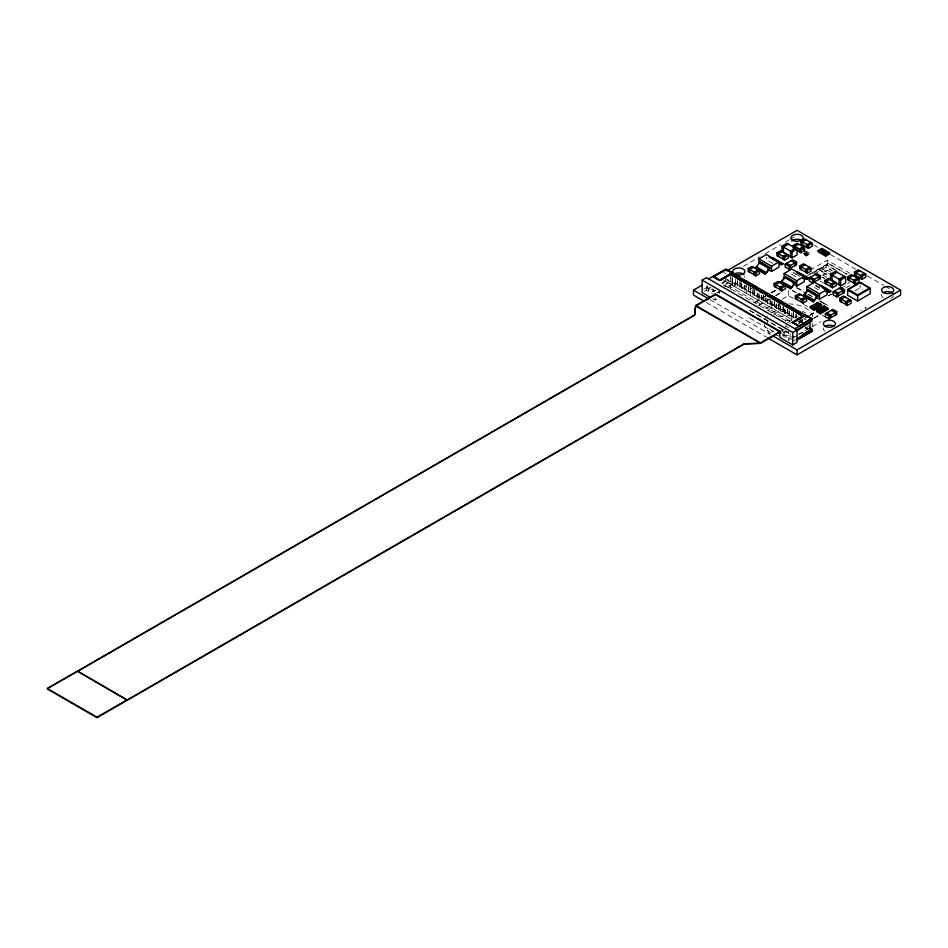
<?xml version="1.0" encoding="UTF-8"?>
<svg xmlns="http://www.w3.org/2000/svg" width="948" height="948" viewBox="0 0 948 948"><rect width="100%" height="100%" fill="white"/><g stroke="black" fill="none" stroke-linecap="round" stroke-linejoin="round"><path stroke-width="0.71" stroke-dasharray="4.74 3.56" d="M785.833 330.71L784.103 332.701L781.567 331.231M703.724 289.176L708.843 286.225M743.362 266.305L759.976 256.707M765.095 253.756L780.429 244.892M785.548 241.941L789.376 239.726M790.656 238.991L794.495 236.775M704.293 291.344L706.45 290.1L712.41 293.548M711.036 287.706L708.606 289.104L708.606 291.344L712.92 288.856M722.115 283.049L725.647 281.011L732.117 284.744L732.117 274.114M721.831 283.464L725.647 281.26L735.79 287.114L735.79 276.484M715.313 290.218L712.92 291.593L712.92 288.939M707.528 285.822L707.528 288.488L713.346 291.842L715.787 290.444M724.308 285.526L730.387 282.006L730.387 274.031M717.233 292.6L719.39 291.344L719.39 293.844M727.78 286.509L734.487 282.634L795.396 317.793M717.47 292.956L719.864 291.569M732.117 284.744L731.903 276.899M728.017 287.86L730.173 286.616L789.814 321.052M734.487 282.634L734.487 286.616L730.173 289.104L730.173 281.141L723.703 284.874L788.428 322.237M735.565 279.269L735.79 287.114M712.718 298.715L715.076 300.066L718.311 298.205M735.565 287.244L740.104 289.602L740.104 278.973M739.878 281.757L740.104 289.602M739.878 289.733L744.417 292.091L744.417 285.455M804.129 253.709L806.286 254.953L809.521 253.092L809.521 254.088L806.286 255.948L800.242 252.464M805.847 255.699L809.094 253.839M744.204 285.573L744.417 292.091M744.204 292.221L748.73 294.591L748.73 283.962M748.517 286.746L748.73 294.591M748.517 294.709L753.044 297.079L753.044 290.432M752.831 290.562L753.044 297.079M752.831 297.198L757.357 299.568L757.357 292.932M757.144 293.05L757.357 299.568M754.655 302.187L764.68 296.404M770.949 292.79L774.706 290.621M809.995 270.18L827.249 260.214L849.906 273.285M754.655 302.436L765.937 295.93M770.949 293.039L775.95 290.147M755.201 302.376L765.439 296.463M771.838 292.766L775.677 290.55M757.144 299.698L761.671 302.057L761.671 295.421M761.457 295.539L761.671 302.057M809.355 274.351L828.386 263.354L847.062 274.138M806.819 276.058L828.386 263.603L847.062 274.387M818.835 269.552L824.132 272.609L818.835 269.552L820.992 268.308L826.289 271.365L820.992 268.308M812.46 273.735L827.249 265.191L827.249 260.214M758.412 305.505L769.693 298.987M775.95 295.373L780.962 292.482M759.04 305.386L769.278 299.473M775.677 295.788L780.797 292.825M761.457 302.187L765.984 304.557L765.984 297.909M814.628 273.984L826.395 267.182L831.432 270.097M765.771 298.028L765.984 304.557M826.751 277.361L822.935 275.157L822.935 272.668L824.132 272.112M765.771 304.675L770.297 307.045L770.297 300.398M822.935 275.157L827.367 272.74L827.367 270.239L824.013 272.04M765.937 308.633L774.706 303.573M782.219 299.236L788.475 295.622L793.488 298.513M770.084 299.201L770.297 307.045M770.084 307.164L774.611 309.534L774.611 298.904M774.398 301.689L774.611 309.534M774.398 309.652L778.924 312.022L778.924 301.393M778.711 304.178L778.924 312.022M778.711 312.153L783.249 314.511L783.249 303.881M783.024 306.666L783.249 314.511M783.024 314.641L787.563 317.011L787.563 306.382M787.338 309.155L787.563 317.011M847.595 283.345L850.06 281.923M787.338 317.13L791.876 319.5L791.876 312.852M841.172 288.18L845.533 285.668M828.564 295.634L831.088 294.188M828.564 295.883L832.344 293.702M845.889 287.955L851.399 284.767M791.876 319.5L791.663 312.982M787.705 322.652L793.82 319.121M779.789 331.208L783.024 329.335M781.768 331.065L784.292 329.608M798.5 321.716L803.513 318.824M804.769 318.101L808.525 315.933M809.77 315.21L815.363 311.987M798.5 321.964L808.525 316.182M809.77 315.459L814.782 312.567M798.666 323.292L805.978 319.073M855.084 290.811L860.132 287.896L862.656 289.353M781.946 336.185L784.103 334.94L784.103 329.963M814.083 317.959L819.202 314.997M813.538 318.516L819.795 314.902M797.244 335.391L788.475 340.451L788.475 332.985L749.655 310.565M798.5 334.668L802.257 332.499M807.269 329.608L811.026 327.439M812.282 326.716L821.051 321.656M850.984 316.016L851.849 316.016M860.476 310.529L861.341 310.529M865.216 308.29L865.654 307.543L866.081 308.29M865.216 307.792L866.081 307.792M804.591 253.104L805.741 252.926L804.011 253.614M707.528 288.488L710.016 287.244M794.258 272.384L792.99 272.823L799.306 276.461M819.499 287.54L815.707 285.348L819.499 286.58M804.71 252.595C807.909 251.777 804.651 255.439 803.477 253.59M813.668 244.892L818.788 247.855M830.294 254.491L855.854 269.256M867.361 275.892L883.986 285.49M885.254 286.225L891.653 289.922M806.286 251.22L809.521 253.092M803.477 250.592L809.521 254.088M836.468 270.512L826.395 264.693L826.395 267.182M834.998 269.919L826.17 264.824L826.17 267.312L832.474 270.95M831.064 272.384L827.249 270.18L827.249 272.668L829.713 274.091M822.935 272.668L827.983 275.584M822.485 277.136L825.009 278.594M822.272 277.266L824.796 278.724M820.067 280.975L823.836 283.156M795.514 273.688L799.306 275.88M815.707 285.929L822.023 289.578M772.798 263.414L766.494 259.776L766.494 257.145M791.734 274.339L799.306 278.712M814.451 287.457L820.755 291.107M797.28 287.742L803.525 291.356M808.525 294.236L812.27 296.392M819.759 300.729L827.308 305.327L819.759 300.978M796.166 287.599L806.404 293.513M807.684 294.247L811.524 296.463M820.482 301.642L826.881 305.327M792.244 290.313L796 292.482M792.315 290.609L796.166 292.825M803.513 304.296L808.525 307.188M822.295 315.139L826.064 317.319M723.703 272.42L726.239 273.877M750.354 287.801L755.426 290.728M803.655 318.575L806.191 320.045M724.782 278.025L794.898 318.504M799.211 320.993L801.368 322.237M726.832 279.956L730.387 282.006M805.895 327.344L808.052 328.589M805.682 327.463L808.182 328.909M723.703 280.395L734.487 286.616M805.196 327.439L807.601 328.826M723.703 285.372L725.86 286.616M785.88 326.254L788.428 327.712M750.081 310.565L788.475 332.736L788.475 328.814M782.207 333.838L794.697 341.055M749.655 318.042L773.45 331.776M710.123 299.698L770.203 334.383M706.284 302.471L766.375 337.156M860.132 285.277L860.132 287.896M806.286 254.953L806.286 255.948M802.233 320.163L802.233 322.818M802.008 320.282L802.008 322.948M800.29 319.286L800.29 321.941M799.211 321.325L799.211 323.979M796.19 314.013L796.19 318.007M795.976 314.144L795.976 318.125M794.898 338.922L794.898 341.173M793.595 312.52L793.595 320.495M793.381 312.65L793.381 319.286M790.146 333.53L790.146 336.185M789.281 311.359L789.281 318.007M789.068 310.15L789.068 318.125M788.475 290.633L788.475 295.622M784.968 308.87L784.968 315.506M784.754 308.989L784.754 315.637M780.654 306.382L780.654 313.018M780.441 305.173L780.441 313.148M776.341 303.881L776.341 310.529M776.128 304.012L776.128 310.66M772.028 301.393L772.028 308.041M771.814 301.523L771.814 308.159M767.714 298.904L767.714 305.552M767.501 299.035L767.501 305.671M763.401 295.089L763.401 303.052M763.187 295.207L763.187 303.182M759.087 293.927L759.087 300.563M758.862 294.046L758.862 300.694M754.774 290.1L754.774 298.075M754.549 290.23L754.549 298.205M750.449 284.957L750.449 295.586M750.235 287.742L750.235 295.705M746.135 282.468L746.135 293.098M745.922 285.241L745.922 293.216M741.822 283.962L741.822 290.598M741.609 282.753L741.609 290.728M737.508 281.473L737.508 288.109M737.295 280.264L737.295 288.239M732.33 278.345L732.33 285.123M725.647 279.269L725.647 281.26M723.703 281.39L723.703 284.044M715.076 297.577L715.076 300.066M713.346 289.187L713.346 291.842M706.45 285.952L706.45 290.1M808.774 325.863A24.411 14.09 0 0 1 802.032 329.75M788.475 332.132A24.411 14.09 0 0 1 782.159 331.646M768.188 310.209A24.411 14.09 0 0 1 779.742 304.877M788.475 303.941A24.411 14.09 0 0 1 812.792 316.81M785.24 321.147A4.574 2.643 0 0 1 791.71 321.147M789.66 322.96A4.574 2.643 0 0 1 790.774 323.221M785.24 326.136A4.574 2.643 0 0 1 786.188 325.709M806.973 329.181A21.354 12.324 0 0 1 804.84 330.947M802.565 332.286A21.354 12.324 0 0 1 799.164 333.696M788.475 335.343A21.354 12.324 0 0 1 782.953 334.928M773.378 331.741A21.354 12.324 0 0 1 768.413 327.238M767.122 323.019A21.354 12.324 0 0 1 767.856 319.832M773.378 314.298A21.354 12.324 0 0 1 788.475 310.683M769.989 334.17A21.354 12.324 0 0 1 767.122 327.996M779.031 316.94A21.354 12.324 0 0 1 799.164 317.319M812.886 323.019A24.411 14.09 0 0 1 812.057 326.669M794.791 336.635A24.411 14.09 0 0 1 783.404 336.801M778.545 335.888A24.411 14.09 0 0 1 776.282 335.225M771.222 332.985A24.411 14.09 0 0 1 764.171 324.24M764.906 319.369A24.411 14.09 0 0 1 767.347 315.968M771.222 313.053A24.411 14.09 0 0 1 784.66 309.107M802.032 311.3A24.411 14.09 0 0 1 805.741 313.053M744.903 276.401A6.103 3.519 0 0 1 744.701 277.314M825.092 331.208A6.103 3.519 0 0 1 823.516 327.807M893.549 296.001A6.103 3.519 0 0 1 890.705 298.134M883.346 297.577A6.103 3.519 0 0 1 881.759 294.176M807.175 253.317L804.982 254.585L807.909 253.815L807.175 253.317"/><path stroke-width="1.42" d="M869.66 287.931L857.667 294.852L857.608 301.014L847.512 295.183L848.081 289.318L860.073 282.397L870.228 288.476L870.228 293.726L857.608 301.014M694.576 315.139L695.654 305.801L760.379 343.164L744.204 343.78L127.222 699.991L77.606 671.35L694.576 315.139L47.4 688.532L77.606 671.101L127.222 700.24M694.576 315.388L695.654 305.552L715.076 294.342L779.789 331.705L760.379 342.915L695.654 305.552M756.397 266.767L760.178 261.956L770.274 267.786L765.226 274.197L755.129 267.786L756.397 266.767L766.494 272.597L770.274 267.786M781.638 281.343L785.418 276.532L795.514 282.362L790.466 288.773L780.37 282.362L781.638 281.343L791.734 287.173L795.514 282.362M784.162 278.131L780.37 282.942M804.354 294.461L808.134 289.65L818.231 295.48L813.183 301.891L803.086 295.48L804.354 294.461L814.451 300.279L818.231 295.48M804.354 295.326L806.25 292.268M765.226 274.197L766.494 272.597M790.466 288.773L791.734 287.173M806.878 291.249L808.134 289.65M813.183 301.891L814.451 300.279M797.138 330.805L809.995 322.237L809.995 330.212L797.138 338.768M710.372 297.352L702.136 292.6L702.136 280.134L706.45 277.646L797.055 329.963L797.055 342.418L792.741 344.906L779.789 337.429L779.789 331.208L715.076 293.844M708.606 278.89L712.92 276.401L719.816 280.383L730.612 274.162L803.086 316.004L792.303 322.486L803.086 316.004M712.92 276.401L725.647 269.303L731.903 272.917M732.117 272.787L726.298 269.433L713.56 276.78L726.298 269.185L732.33 272.917L719.603 280.264L732.33 272.668M703.724 300.99L693.498 295.089L693.498 290.1L702.456 284.933M726.737 270.915L797.055 230.317L900.6 290.1L900.6 295.089L797.055 354.872L767.643 337.891M712.92 276.65L719.816 280.644L730.612 274.41L733.622 276.152L735.79 274.908L733.622 276.152M758.921 262.833L758.921 258.899L766.494 254.526L782.894 263.994L772.798 257.583L771.494 258.057M781.91 252.002L781.91 246.172L786.959 243.257L797.055 249.087L797.055 254.917L792.007 257.832L790.49 256.955L790.49 251.125L795.538 248.21M788.475 244.134L783.427 247.049L783.427 252.63L790.49 256.707M753.447 267.312L749.655 269.493L749.655 272.408L748.138 271.531L748.138 268.616L751.93 266.435L759.502 270.808L759.502 273.723L755.71 275.904L754.205 275.027L754.205 272.112L757.985 269.931M782.266 251.54L778.486 253.72L778.486 256.635L776.969 255.77L776.969 252.855L780.749 250.663L788.321 255.036L788.321 257.951L784.541 260.143L783.024 259.266L783.024 256.351L786.816 254.159M737.508 275.998L735.352 277.397L737.508 275.998C745.187 276.935 733.136 281.094 740.104 277.491M793.263 248.364L793.263 245.449L797.055 243.257L804.627 247.629L804.627 250.545L800.835 252.737L799.33 251.86L799.33 248.945L803.11 246.753M806.144 239.761L802.352 241.953L802.352 244.868L800.835 243.992L800.835 241.076L804.627 238.884L812.199 243.257L812.199 246.172L808.407 248.364L806.902 247.487L806.902 244.572L810.682 242.392M755.129 268.367L756.397 267.644M794.78 246.326L798.572 244.134M741.822 278.487L739.665 279.885L741.822 278.487L744.417 280.134L742.26 281.39L735.352 277.243M695.654 306.05L715.799 294.425M748.138 268.616L755.71 272.988L759.502 270.808M781.91 246.172L792.007 252.002L797.055 249.087M742.26 281.224L744.417 279.98M776.969 252.855L784.541 257.228L788.321 255.036M743.979 282.137L746.135 280.892C754.134 284.329 739.025 283.748 746.135 280.892M758.921 258.899L771.542 266.187L779.114 261.814L779.114 267.063L771.542 271.436L767.75 269.244M793.263 245.449L800.835 249.822L804.627 247.629M800.835 241.076L808.407 245.449L812.199 243.257M746.574 283.63L748.73 282.386M779.114 263.639L781.638 264.729L782.894 263.994M748.292 284.625L750.449 283.381C758.447 286.817 743.339 286.237 750.449 283.381M786.686 263.271L790.466 265.452L790.466 268.367L788.961 269.244L785.169 267.063L785.169 264.148L792.741 259.776L796.533 261.956L796.533 264.871L795.017 265.748L795.017 262.833L791.225 260.653M750.887 286.118L753.044 284.874M752.617 287.114L754.774 285.869C762.761 289.306 747.652 288.737 754.774 285.869M785.169 264.148L788.961 266.329L796.533 261.956M818.112 250.604L821.892 248.423L829.464 252.796L829.464 253.957L825.684 256.15L818.112 251.777L818.112 250.604L825.684 254.976L829.464 252.796M818.61 250.9L822.402 248.708M755.201 288.607L757.357 287.363M790.466 268.118L795.017 265.499M784.162 278.712L784.162 273.474L791.734 269.102L808.134 277.989L798.038 272.159L796.735 272.621L806.831 278.451L808.134 277.989M761.671 289.851L759.087 288.358L756.931 289.602L759.514 291.095L761.671 289.851L759.514 291.095M804.982 264.658L801.202 266.838L801.202 269.753L799.685 268.877L799.685 265.961L803.466 263.781L811.038 268.154L811.038 271.069L807.258 273.249L805.741 272.372L805.741 269.469L809.521 267.277M779.446 282.314L775.654 284.507L775.654 287.422L774.137 286.545L774.137 283.63L777.929 281.438L785.501 285.81L785.501 288.725L781.709 290.918L780.192 290.041L780.192 287.126L783.984 284.933M825.175 254.692L828.967 252.5M761.244 292.091L763.401 290.846C769.468 293.987 761.197 293.88 759.514 291.344M761.244 292.351L763.401 290.846M763.827 293.596L765.984 292.351M799.685 265.961L807.258 270.334L811.038 268.154M765.557 294.591L767.714 293.347C775.713 296.783 760.604 296.203 767.714 293.347M774.137 283.63L781.709 288.002L785.501 285.81M768.141 296.084L770.297 294.84M784.162 273.474L796.782 280.762L804.354 276.389L804.354 281.627L796.782 286L792.99 283.819M774.611 297.328L772.028 295.835L769.871 297.079L772.454 298.573L774.611 297.328L772.454 298.573M803.086 278.06L804.354 277.337L806.831 278.451M803.086 278.653L804.354 278.214L806.878 279.305L808.134 278.57M820.506 275.797L812.934 280.17L812.934 283.085L809.154 280.904L809.154 277.989L816.726 273.617L820.506 275.797L820.506 278.712L818.989 279.589L818.989 276.674L815.209 274.493M772.454 298.821L774.184 299.817L776.341 298.324L778.924 299.817L776.768 301.31L778.498 302.305L780.654 300.812L778.498 302.305M774.184 299.817L776.341 298.324M778.924 299.817L776.768 301.061L774.184 299.568M814.451 281.971L818.989 279.34M806.878 291.83L806.878 286.58L814.451 282.22L827.071 289.496L827.071 294.745L819.499 299.118L815.707 296.937M830.519 280.063L830.519 274.233L835.567 271.318L845.663 277.148L845.663 282.978L840.615 285.893L839.099 285.016L839.099 279.186L844.147 276.271M781.093 303.55C786.224 300.398 779.777 306.097 778.498 302.057M800.645 294.555L796.853 296.748L796.853 299.663L795.336 298.786L795.336 295.871L799.128 293.679L806.701 298.051L806.701 300.966L802.909 303.159L801.404 302.282L801.404 299.367L805.184 297.174M837.072 272.195L832.024 275.11L832.024 280.94M782.811 304.557L784.968 303.301C792.966 306.749 777.858 306.168 784.968 303.301M830.14 279.174L826.348 281.366L826.348 284.281L824.831 283.405L824.831 280.49L828.623 278.297L836.195 282.67L836.195 285.585L832.403 287.777L830.898 286.9L830.898 283.985L834.678 281.805M785.406 306.05L787.563 304.806M785.406 306.299L787.124 307.294L789.281 305.801L791.876 307.294L789.72 308.787M787.124 307.294L789.281 305.801M795.336 295.871L802.909 300.243L806.701 298.051M791.876 307.294L789.72 308.538L787.124 307.045M824.831 280.49L832.403 284.862L836.195 282.67M830.519 274.233L840.615 280.063L845.663 277.148M859.753 270.713L855.973 272.906L855.973 275.821L854.456 274.944L854.456 272.029L858.236 269.848L865.808 274.209L865.808 277.124L862.028 279.316L860.511 278.439L860.511 275.524L864.292 273.344M852.939 275.524L849.159 277.717L849.159 280.632L847.642 279.755L847.642 276.84L851.423 274.647L858.995 279.02L858.995 281.935L855.215 284.127L853.698 283.251L853.698 280.335L857.478 278.143M791.438 309.534L793.595 308.29C801.593 311.726 786.485 311.145 793.595 308.29M806.878 286.58L819.499 293.868L827.071 289.496M825.803 291.178L827.071 290.455L829.547 291.569L830.851 291.107L829.595 292.411L827.071 291.32L825.803 291.759M794.033 311.027L796.19 309.783M795.751 312.022L797.92 310.778C805.907 314.215 790.798 313.646 797.92 310.778M834.643 290.953L838.423 293.145L838.423 296.06L836.906 296.937L833.126 294.745L833.126 291.83L840.698 287.457L844.478 289.65L844.478 292.565L842.973 293.43L842.973 290.515L839.181 288.334M47.4 688.532L97.016 717.186L127.222 699.743M47.4 689.03L97.016 717.683L744.204 344.029L760.379 343.413L780.512 331.788M854.456 272.029L862.028 276.401L865.808 274.209M798.346 313.515L800.503 312.271M810.232 306.796L817.804 302.424L821.596 304.616L821.596 305.777L814.024 310.15L810.232 307.958L810.232 306.796L814.024 308.989L821.596 304.616M847.642 276.84L855.215 281.212L858.995 279.02M798.346 313.764L800.076 314.76L802.233 313.267L811.725 318.504L798.998 326.1L811.725 318.504M800.076 314.76L802.233 313.267M833.126 291.83L836.906 294.022L844.478 289.65M858.876 283.381L847.512 289.934L857.608 295.764L870.228 288.476L860.073 282.397M838.423 295.812L842.973 293.181M805.682 315.257L792.955 322.616L805.682 315.009M816.548 310.446L824.12 306.074L827.9 308.254L827.9 309.415L820.328 313.788L816.548 311.608L816.548 310.446L820.328 312.627L827.9 308.254M844.988 296.937L841.208 299.118L841.208 302.033L839.691 301.156L839.691 298.241L843.471 296.06L851.043 300.433L851.043 303.348L847.263 305.529L845.746 304.652L845.746 301.737L849.527 299.556M794.898 328.719L799.211 326.219L792.303 322.486M799.211 326.468L811.938 319.121L811.938 321.111L796.107 330.248M702.136 280.134L792.741 332.452L797.055 329.963M826.893 312.923L830.673 315.103L830.673 318.018L829.168 318.895L825.376 316.703L825.376 313.788L832.948 309.415L836.74 311.608L836.74 314.523L835.224 315.4L835.224 312.485L831.432 310.292M839.691 298.241L847.263 302.613L851.043 300.433M825.376 313.788L829.168 315.98L836.74 311.608M830.673 317.77L835.224 315.151M802.198 334.715L811.938 329.086L811.938 331.077L797.055 339.929M799.211 338.424L812.365 331.077L799.211 338.673M772.762 335.865L797.055 349.883L900.6 290.1M779.114 262.762L781.59 263.876L782.894 263.414M819.451 285.739L820.755 285.277L830.851 291.107M802.352 244.62L806.902 247.238M855.973 275.572L860.511 278.191M803.11 249.668L804.627 250.545M797.055 250.296L799.33 251.611M849.159 280.371L853.698 283.002M848.081 289.318L857.667 294.852M832.024 280.691L839.099 284.767M778.486 256.387L783.024 259.017M801.202 269.505L805.741 272.123M826.348 284.033L830.898 286.651M810.659 277.112L814.451 279.305L814.451 282.22M809.154 277.989L812.934 280.17M772.762 258.78L775.286 260.238M777.81 261.695L781.59 263.876M821.975 287.197L829.547 291.569M769.018 256.932L776.59 261.304M823.279 288.263L827.071 290.455M779.114 263.271L781.638 264.729M803.086 277.112L806.878 279.305M825.803 290.23L829.595 292.411M841.208 301.784L845.746 304.403M770.274 268.367L760.178 261.956M786.686 277.847L790.466 280.027M809.402 290.953L811.926 292.411M814.451 293.868L816.975 295.326M758.921 262.691L769.018 268.521M784.162 277.254L794.258 283.085M806.878 290.372L816.975 296.203M817.306 302.72L821.087 304.901M823.611 306.358L827.391 308.55M827.9 309.415L824.12 307.235L824.12 306.074M755.129 267.786L765.226 273.617M780.37 282.362L790.466 288.192M803.086 295.48L813.183 301.298M810.741 306.5L814.522 308.692M817.046 310.15L820.838 312.33M749.655 272.159L754.205 274.778M775.654 287.173L780.192 289.792M796.853 299.402L801.404 302.033M732.33 272.917L735.79 274.908M780.654 300.812L783.249 302.305M811.725 318.753L805.682 315.506L811.938 319.121M735.565 275.287L737.295 276.283M739.878 277.776L741.609 278.771M744.204 280.264L745.922 281.26M748.517 282.753L750.235 283.748M752.831 285.241L754.549 286.237M757.144 287.742L758.862 288.737M761.457 290.23L763.187 291.226M765.771 292.719L767.501 293.714M770.084 295.207L771.814 296.203M774.398 297.696L776.128 298.703M778.711 300.196L780.441 301.191M783.024 302.685L784.754 303.68M787.338 305.173L789.068 306.168M791.663 307.662L793.381 308.657M795.976 310.15L797.695 311.157M800.29 312.65L802.008 313.646M800.076 314.511L803.086 316.265M755.201 288.856L756.931 289.851L759.087 288.358M768.141 296.333L769.871 297.328L772.028 295.835M809.568 327.712L811.938 329.086M713.56 276.532L719.603 280.016M792.955 322.367L798.998 325.851M792.303 322.237L799.211 326.219M778.403 331.646L780.939 333.115M693.498 290.1L708.843 298.964M862.028 276.401L862.028 279.316M855.215 281.212L855.215 284.127M847.263 302.613L847.263 305.529M840.615 280.063L840.615 285.893M836.906 294.022L836.906 296.937M832.403 284.862L832.403 287.777M829.168 315.98L829.168 318.895M825.684 254.976L825.684 256.15M820.328 312.627L820.328 313.788M819.499 293.868L819.499 299.118M814.024 308.989L814.024 310.15M808.407 245.449L808.407 248.364M807.258 270.334L807.258 273.249M802.909 300.243L802.909 303.159M800.835 249.822L800.835 252.737M797.055 349.883L797.055 354.872M796.782 280.762L796.782 286M792.741 332.452L792.741 344.906M792.007 252.002L792.007 257.832M788.961 266.329L788.961 269.244M784.541 257.228L784.541 260.143M781.709 288.002L781.709 290.918M771.542 266.187L771.542 271.436M755.71 272.988L755.71 275.904M883.346 292.6A6.103 3.519 0 0 0 893.549 291.012A6.103 3.519 0 0 0 886.072 286.699A6.103 3.519 0 0 0 883.346 292.6A6.103 3.519 0 0 1 892.945 293.323M791.77 241.017A6.103 3.519 0 0 1 801.368 240.282M733.515 274.647A6.103 3.519 0 0 1 744.085 274.647M825.092 326.219A6.103 3.519 0 0 1 833.73 326.219M817.437 304.308C817.828 305.268 819.368 306.927 819.036 304.533C817.188 302.874 814.403 305.185 817.437 304.308M823.753 307.946C824.665 308.775 824.618 310.826 825.495 308.29C823.682 306.417 820.589 308.847 823.753 307.946M827.225 252.334C821.762 255.936 825.198 250.77 827.225 252.334M821.928 251.789C825.033 254.372 825.933 248.092 821.928 251.789M817.306 306.216C813.503 308.361 813.905 302.365 817.306 306.216M823.622 309.854C819.807 311.999 820.221 306.014 823.622 309.854M824.559 251.149L822.52 251.967L824.559 251.149M814.747 305.315L816.678 306.251L814.747 305.315M821.051 308.965L822.994 309.901L821.051 308.965M812.969 305.908L812.116 306.488L815.541 307.389L812.969 305.908M819.285 309.546L818.42 310.126L821.845 311.027L819.285 309.546M822.437 249.502L820.375 251.196L823.445 249.999L822.437 249.502M826.36 326.787A6.103 3.519 0 0 0 835.508 323.73A6.103 3.519 0 0 0 826.36 320.685A6.103 3.519 0 0 0 826.36 326.787M792.741 240.282A6.103 3.519 0 0 0 802.944 238.706A6.103 3.519 0 0 0 795.467 234.393A6.103 3.519 0 0 0 792.741 240.282M734.487 273.913A6.103 3.519 0 0 0 744.701 272.337A6.103 3.519 0 0 0 737.224 268.023A6.103 3.519 0 0 0 734.487 273.913"/></g></svg>
